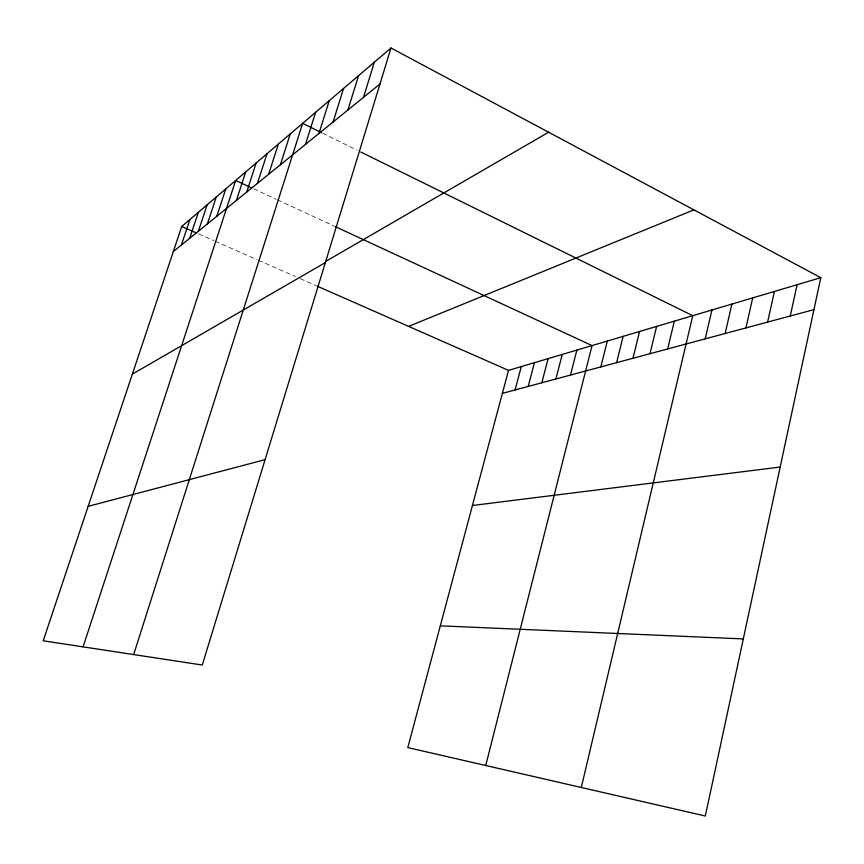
<?xml version="1.0" encoding="UTF-8"?>
<svg xmlns="http://www.w3.org/2000/svg" width="864" height="864" viewBox="0 0 864 864"><rect width="100%" height="100%" fill="white"/><g stroke="black" fill="none" stroke-linecap="round" stroke-linejoin="round"><path stroke-width="0.65" stroke-dasharray="4.32 3.24" d="M198.482 233.863L213.916 240.656M215.093 241.186L257.245 259.74M258.455 260.269L295.434 276.556M300.208 278.662L315.835 285.541M253.692 188.816L276.253 199.282M277.441 199.822L333.893 225.979M322.618 133.186L357.188 150.228"/><path stroke-width="1.3" d="M820.8 277.679L705.316 816.005L407.797 747.576L508.518 370.375L820.8 277.679L390.992 47.995L181.721 226.487L43.2 640.796L202.273 665.021L390.992 47.995M790.268 315.997L797.105 284.72M767.61 322.088L774.425 291.449M745.924 327.91L752.717 297.896M725.144 333.504L731.905 304.074M705.208 338.861L711.936 309.992M581.299 787.482L692.766 315.684L360.785 152.01M667.688 348.937L674.341 321.16M650.009 353.689L656.618 326.419M632.999 358.268L639.565 331.474M616.615 362.664L623.138 336.355M600.826 366.908L607.306 341.053M485.741 765.504L592.045 345.589L335.081 226.53M570.488 375.062L576.871 350.093M555.898 378.983L562.237 354.434M541.814 382.774L548.111 358.625M528.217 386.424L534.46 362.675M515.084 389.956L521.273 366.595M363.517 97.362L374.36 62.176M347.9 110.02L358.571 75.643M333.061 122.051L343.559 88.452M318.935 133.51L329.27 100.634M305.478 144.418L315.652 112.255M133.661 654.566L302.648 123.336L321.44 132.602M280.379 164.776L290.239 133.931M268.65 174.28L278.37 144.05M257.44 183.362L267.008 153.749M246.704 192.078L256.122 163.026M83.074 646.866L235.678 180.479L251.284 187.704M236.401 200.426L245.689 171.925M216.756 216.356L225.763 188.924M198.364 231.26L207.122 204.833M207.382 223.96L216.259 197.035M189.702 238.291L198.331 212.328M181.375 245.041L189.875 219.542M173.351 251.554L379.966 84.013M325.523 261.533L548.608 132.224M132.354 374.134L325.361 262.591M408.607 326.387L693.9 209.866M502.384 393.368L813.942 309.636M88.16 506.347L265.086 459.648M472.435 505.494L780.181 467.046M440.305 625.828L743.31 638.917M181.721 226.487L196.085 232.816M317.045 286.07L508.518 370.375"/></g></svg>
